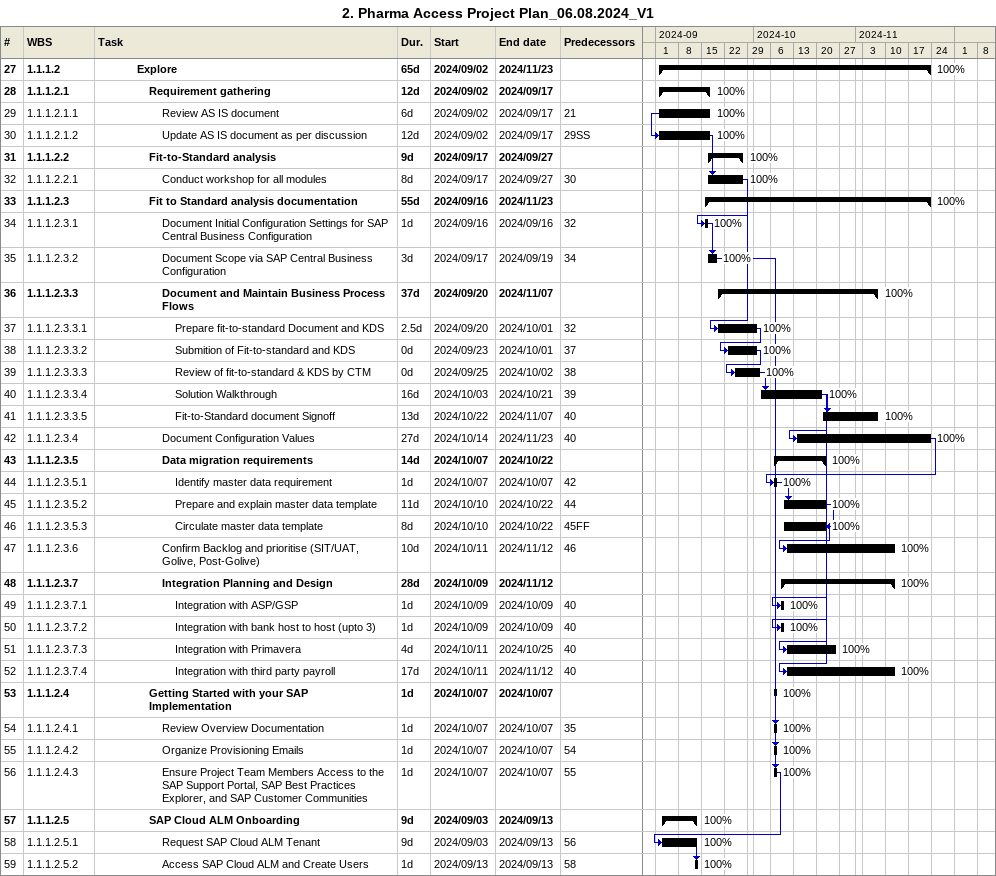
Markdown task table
2. Pharma Access Project Plan_06.08.2024_V1

| ID | WBS | Task | Duration | Start | Finish | Predecessors | % complete |
|---|---|---|---|---|---|---|---|
| 27 | 1.1.1.2 | **Explore** | 65d | 2024-09-02 | 2024-11-23 |  | 100 |
| 28 | 1.1.1.2.1 | **Requirement gathering** | 12d | 2024-09-02 | 2024-09-17 |  | 100 |
| 29 | 1.1.1.2.1.1 | Review AS IS document | 6d | 2024-09-02 | 2024-09-17 | 21 | 100 |
| 30 | 1.1.1.2.1.2 | Update AS IS document as per discussion | 12d | 2024-09-02 | 2024-09-17 | 29SS | 100 |
| 31 | 1.1.1.2.2 | **Fit-to-Standard analysis** | 9d | 2024-09-17 | 2024-09-27 |  | 100 |
| 32 | 1.1.1.2.2.1 | Conduct workshop for all modules | 8d | 2024-09-17 | 2024-09-27 | 30 | 100 |
| 33 | 1.1.1.2.3 | **Fit to Standard analysis documentation** | 55d | 2024-09-16 | 2024-11-23 |  | 100 |
| 34 | 1.1.1.2.3.1 | Document Initial Configuration Settings for SAP Central Business Configuration | 1d | 2024-09-16 | 2024-09-16 | 32 | 100 |
| 35 | 1.1.1.2.3.2 | Document Scope via SAP Central Business Configuration | 3d | 2024-09-17 | 2024-09-19 | 34 | 100 |
| 36 | 1.1.1.2.3.3 | **Document and Maintain Business Process Flows** | 37d | 2024-09-20 | 2024-11-07 |  | 100 |
| 37 | 1.1.1.2.3.3.1 | Prepare fit-to-standard Document and KDS | 2.5d | 2024-09-20 | 2024-10-01 | 32 | 100 |
| 38 | 1.1.1.2.3.3.2 | Submition of Fit-to-standard and KDS | 0d | 2024-09-23 | 2024-10-01 | 37 | 100 |
| 39 | 1.1.1.2.3.3.3 | Review of fit-to-standard & KDS by CTM | 0d | 2024-09-25 | 2024-10-02 | 38 | 100 |
| 40 | 1.1.1.2.3.3.4 | Solution Walkthrough | 16d | 2024-10-03 | 2024-10-21 | 39 | 100 |
| 41 | 1.1.1.2.3.3.5 | Fit-to-Standard document Signoff | 13d | 2024-10-22 | 2024-11-07 | 40 | 100 |
| 42 | 1.1.1.2.3.4 | Document Configuration Values | 27d | 2024-10-14 | 2024-11-23 | 40 | 100 |
| 43 | 1.1.1.2.3.5 | **Data migration requirements** | 14d | 2024-10-07 | 2024-10-22 |  | 100 |
| 44 | 1.1.1.2.3.5.1 | Identify master data requirement | 1d | 2024-10-07 | 2024-10-07 | 42 | 100 |
| 45 | 1.1.1.2.3.5.2 | Prepare and explain master data template | 11d | 2024-10-10 | 2024-10-22 | 44 | 100 |
| 46 | 1.1.1.2.3.5.3 | Circulate master data template | 8d | 2024-10-10 | 2024-10-22 | 45FF | 100 |
| 47 | 1.1.1.2.3.6 | Confirm Backlog and prioritise (SIT/UAT, Golive, Post-Golive) | 10d | 2024-10-11 | 2024-11-12 | 46 | 100 |
| 48 | 1.1.1.2.3.7 | **Integration Planning and Design** | 28d | 2024-10-09 | 2024-11-12 |  | 100 |
| 49 | 1.1.1.2.3.7.1 | Integration with ASP/GSP | 1d | 2024-10-09 | 2024-10-09 | 40 | 100 |
| 50 | 1.1.1.2.3.7.2 | Integration with bank host to host (upto 3) | 1d | 2024-10-09 | 2024-10-09 | 40 | 100 |
| 51 | 1.1.1.2.3.7.3 | Integration with Primavera | 4d | 2024-10-11 | 2024-10-25 | 40 | 100 |
| 52 | 1.1.1.2.3.7.4 | Integration with third party payroll | 17d | 2024-10-11 | 2024-11-12 | 40 | 100 |
| 53 | 1.1.1.2.4 | **Getting Started with your SAP Implementation** | 1d | 2024-10-07 | 2024-10-07 |  | 100 |
| 54 | 1.1.1.2.4.1 | Review Overview Documentation | 1d | 2024-10-07 | 2024-10-07 | 35 | 100 |
| 55 | 1.1.1.2.4.2 | Organize Provisioning Emails | 1d | 2024-10-07 | 2024-10-07 | 54 | 100 |
| 56 | 1.1.1.2.4.3 | Ensure Project Team Members Access to the SAP Support Portal, SAP Best Practices Explorer, and SAP Customer Communities | 1d | 2024-10-07 | 2024-10-07 | 55 | 100 |
| 57 | 1.1.1.2.5 | **SAP Cloud ALM Onboarding** | 9d | 2024-09-03 | 2024-09-13 |  | 100 |
| 58 | 1.1.1.2.5.1 | Request SAP Cloud ALM Tenant | 9d | 2024-09-03 | 2024-09-13 | 56 | 100 |
| 59 | 1.1.1.2.5.2 | Access SAP Cloud ALM and Create Users | 1d | 2024-09-13 | 2024-09-13 | 58 | 100 |
